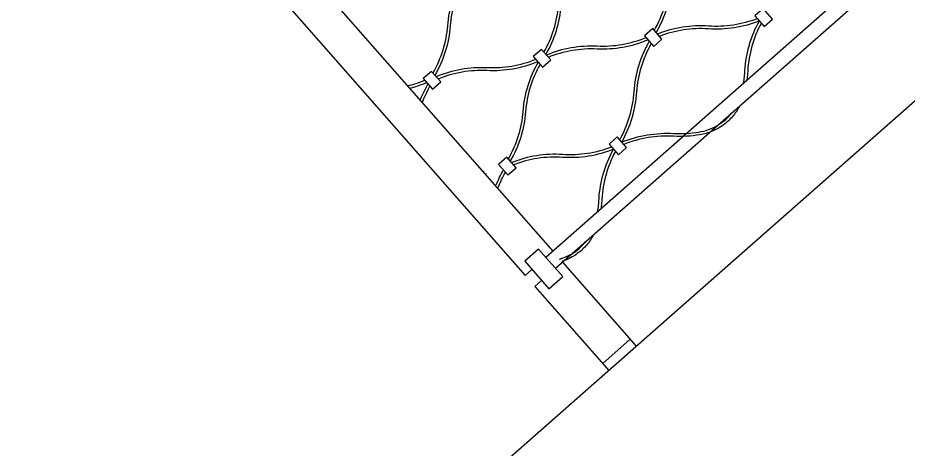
# Model space of a CAD drawing. Header units: millimetres. Extents: x 832728086 to 834530684, y 817551485 to 818349469.
# Drawn here: x 834419614.9 to 834420100.6, y 817817776.8 to 817818011.9 of the extents above; entities that cross this region are included whole.
import ezdxf

# ---------------------------------------------------------------- set-up
doc = ezdxf.new("R2010")
doc.units = ezdxf.units.MM
doc.header["$LTSCALE"] = 100
doc.layers.add('056-Railing-l', color=6, linetype='Continuous', lineweight=25)
doc.layers.add('A-COLS', color=3, linetype='Continuous')
doc.layers.add('mesh- l', color=8, linetype='Continuous')

msp = doc.modelspace()

# ---------------------------------------------------------------- linework, layer by layer
at = {"layer": '056-Railing-l'}
for points in [[(834419902.8527, 817817881.3366), (834421009.8148, 817818855.5461)], [(834419908.138, 817817875.3311), (834421015.1, 817818849.5406)], [(834419386.9845, 817818475.1639), (834419906.6535, 817817884.6812)], [(834419371.6904, 817818462.2692), (834419891.6398, 817817871.468)], [(834419911.9389, 817817878.6755), (834419952.2392, 817817832.8837)], [(834419891.6398, 817817871.468), (834419895.346, 817817874.7298)], [(834419896.925, 817817865.4625), (834419900.6313, 817817868.7243)], [(834419896.9252, 817817865.4623), (834419937.2255, 817817819.6705)], [(834419933.9222, 817817823.4239), (834419948.9359, 817817836.6371)]]:
    msp.add_lwpolyline(points, dxfattribs=at)
msp.add_lwpolyline([(834419904.5953, 817817864.2202), (834419912.1021, 817817870.8268), (834419898.8889, 817817885.8405), (834419891.3821, 817817879.2339)], close=True, dxfattribs=at)
at = {"layer": 'A-COLS'}
msp.add_line((834424152.0256, 817821529.0111, 0.0052), (834419835.8825, 817817730.4819, 0.0052), dxfattribs=at)
at = {"layer": 'mesh- l'}
for points in [[(834419978.2709, 817818057.7208, 0.05643381), (834419972.5793, 817818044.7747, 0.05608633), (834419969.9165, 817818030.8846, -0.05520174), (834419967.3834, 817818017.5435, -0.05548959), (834419961.9859, 817818005.0838)], [(834419979.3377, 817818056.5085, 0.05541212), (834419973.9538, 817818044.0604, 0.05509445), (834419971.4265, 817818030.7344, -0.0561917), (834419968.7579, 817818016.8293, -0.05650781), (834419963.0525, 817818003.8719)], [(834419901.9047, 817817993.1292, 0.05541212), (834419907.2886, 817818005.5774, 0.05509445), (834419909.8159, 817818018.9034, -0.0561917), (834419912.4845, 817818032.8085, -0.05650781), (834419918.1899, 817818045.7659)], [(834419902.9715, 817817991.917, 0.05643381), (834419908.6631, 817818004.8631, 0.05608633), (834419911.3259, 817818018.7532, -0.05520174), (834419913.859, 817818032.0943, -0.05548959), (834419919.2565, 817818044.554)], [(834419857.5777, 817818034.4147, 0.05643381), (834419851.8861, 817818021.4687, 0.05608633), (834419849.2233, 817818007.5786, -0.05520174), (834419846.6902, 817817994.2375, -0.05548959), (834419841.2927, 817817981.7778)], [(834419858.6445, 817818033.2025, 0.05541212), (834419853.2606, 817818020.7544, 0.05509445), (834419850.7333, 817818007.4284, -0.0561917), (834419848.0647, 817817993.5233, -0.05650781), (834419842.3593, 817817980.5658)], [(834420018.3076, 817818011.4424, -0.05599755), (834420005.2085, 817818007.9127, -0.0550563), (834419991.6509, 817818007.352, 0.05611313), (834419977.5, 817818006.737, 0.05708602), (834419963.8504, 817818002.9653)], [(834420019.3803, 817818010.2236, -0.05708602), (834420005.7307, 817818006.4519, -0.05611313), (834419991.5798, 817818005.8369, 0.0550563), (834419978.0221, 817818005.2762, 0.05599755), (834419964.923, 817818001.7465)], [(834420010.7435, 817817976.2883, 0.01408298), (834420011.2345, 817817979.7305, 0.01401475), (834420011.5314, 817817983.195, -0.05610981), (834420013.9216, 817817997.1564, -0.05708383), (834420019.3803, 817818010.2236)], [(834420020.4544, 817818009.0061, 0.05599537), (834420015.305, 817817996.4546, 0.05505305), (834420013.0434, 817817983.0749, -0.01031216), (834420012.8389, 817817980.4608, -0.0103492), (834420012.5266, 817817977.8574)], [(834419903.2023, 817817991.6548, -0.05643381), (834419916.7666, 817817995.6554, -0.05608633), (834419930.8825, 817817996.5317, 0.05520174), (834419944.4373, 817817997.3492, 0.05548959), (834419957.4818, 817818001.1199)], [(834419904.2692, 817817990.4426, -0.05541212), (834419917.3005, 817817994.2012, -0.05509445), (834419930.8396, 817817995.0149, 0.0561917), (834419944.9711, 817817995.8951, 0.05650781), (834419958.5484, 817817999.9079)], [(834419943.2391, 817817945.3764, 0.05501314), (834419948.6006, 817817958.0727, 0.05502564), (834419951.0642, 817817971.6327, -0.05608013), (834419953.6657, 817817985.7829, -0.05606721), (834419959.3462, 817817999.0013)], [(834419944.3117, 817817944.1576, 0.05606721), (834419949.9922, 817817957.3761, 0.05608013), (834419952.5938, 817817971.5262, -0.05502564), (834419955.0573, 817817985.0862, -0.05501314), (834419960.4189, 817817997.7825)], [(834419897.4006, 817817989.1653, -0.05541212), (834419884.3693, 817817985.4066, -0.05509445), (834419870.8302, 817817984.593, 0.0561917), (834419856.6987, 817817983.7128, 0.05650781), (834419843.1214, 817817979.7)], [(834419898.4674, 817817987.9531, -0.05643381), (834419884.9031, 817817983.9525, -0.05608633), (834419870.7873, 817817983.0762, 0.05520174), (834419857.2325, 817817982.2587, 0.05548959), (834419844.1879, 817817978.488)], [(834419898.6982, 817817987.6908, 0.05643381), (834419893.0066, 817817974.7448, 0.05608633), (834419890.3439, 817817960.8547, -0.05520174), (834419887.8108, 817817947.5136, -0.05548959), (834419882.4132, 817817935.0539)], [(834419899.765, 817817986.4786, 0.05541212), (834419894.3811, 817817974.0305, 0.05509445), (834419891.8538, 817817960.7045, -0.0561917), (834419889.1852, 817817946.7994, -0.05650781), (834419883.4798, 817817933.842)], [(834419827.361, 817817974.7786, 0.04041548), (834419836.7886, 817817977.8138)], [(834419828.5004, 817817973.4839, 0.03929186), (834419837.8552, 817817976.6019)], [(834419834.3359, 817817966.8532, -0.03929186), (834419838.6172, 817817975.736)], [(834419835.4754, 817817965.5585, -0.04041548), (834419839.6838, 817817974.5241)], [(834420008.4811, 817817963.6403, -0.05861222), (834420004.6742, 817817957.9905, -0.05918417), (834419999.6557, 817817953.3847, -0.02931437), (834419996.7589, 817817951.5455, -0.02849813), (834419993.669, 817817950.0525, -0.02885982), (834419990.3235, 817817948.8863, -0.02750146), (834419986.8675, 817817948.1036, -0.0280161), (834419979.7078, 817817947.3004, -0.02801983), (834419972.5033, 817817947.3028, 0.05502888), (834419958.7415, 817817946.5645, 0.05501523), (834419945.4719, 817817942.8425)], [(834419944.3978, 817817944.0599, -0.05606931), (834419958.2254, 817817948.0327, -0.05608344), (834419972.5901, 817817948.8336, 0.02749376), (834419979.4911, 817817948.8241, 0.02749016), (834419986.3515, 817817949.5719, 0.04358453), (834419991.549, 817817950.9026, 0.04703204), (834419996.4187, 817817953.1463, 0.04662132), (834420000.642, 817817956.1544, 0.04736718), (834420004.2287, 817817959.8978)], [(834419938.735, 817817941.4124, -0.05599755), (834419925.6358, 817817937.8827, -0.0550563), (834419912.0782, 817817937.3221, 0.05611313), (834419897.9273, 817817936.707, 0.05708602), (834419884.2777, 817817932.9354)], [(834419939.8076, 817817940.1937, -0.05708602), (834419926.158, 817817936.422, -0.05611313), (834419912.0071, 817817935.8069, 0.0550563), (834419898.4495, 817817935.2463, 0.05599755), (834419885.3503, 817817931.7166)], [(834419931.1709, 817817906.2583, 0.01408298), (834419931.6618, 817817909.7006, 0.01401475), (834419931.9587, 817817913.165, -0.05610981), (834419934.3489, 817817927.1265, -0.05708383), (834419939.8076, 817817940.1937)], [(834419940.8817, 817817938.9762, 0.05599537), (834419935.7324, 817817926.4247, 0.05505305), (834419933.4707, 817817913.045, -0.01031216), (834419933.2662, 817817910.4309, -0.0103492), (834419932.9539, 817817907.8275)], [(834419875.8649, 817817920.8318, -0.03512061), (834419879.7736, 817817928.9714)], [(834419868.4815, 817817928.0547, 0.00354712), (834419869.3277, 817817928.2598)], [(834419869.6209, 817817926.76, 0.00344204), (834419870.4592, 817817926.9741)], [(834419877.0055, 817817919.5357, -0.03614311), (834419880.8462, 817817927.7526)], [(834419910.4406, 817817880.378, 0.01308399), (834419911.9763, 817817880.8726, 0.04703204), (834419916.846, 817817883.1163, 0.04662132), (834419921.0693, 817817886.1245, 0.04736718), (834419924.656, 817817889.8679)], [(834419928.9085, 817817893.6103, -0.05861222), (834419925.1016, 817817887.9606, -0.05918417), (834419920.083, 817817883.3548, -0.02931437), (834419917.1862, 817817881.5156, -0.02849813), (834419914.0963, 817817880.0226, -0.0219384), (834419911.5647, 817817879.1007, -0.02750146)]]:
    msp.add_lwpolyline(points, format="xyb", dxfattribs=at)
for points in [[(834420016.9614, 817818012.9721), (834420022.0256, 817818007.2178), (834420026.5297, 817818011.1818), (834420021.4655, 817818016.936)], [(834419956.701, 817818002.0071), (834419961.7651, 817817996.2529), (834419966.2692, 817818000.2168), (834419961.2051, 817818005.971)], [(834419966.2692, 817818000.2168), (834419961.2051, 817818005.971), (834419956.701, 817818002.0071), (834419961.7651, 817817996.2529)], [(834419905.619, 817817988.9088), (834419900.5548, 817817994.663), (834419896.0507, 817817990.6991), (834419901.1149, 817817984.9448)], [(834419905.619, 817817988.9088), (834419900.5548, 817817994.663), (834419896.0507, 817817990.6991), (834419901.1149, 817817984.9448)], [(834419845.576, 817817976.9108), (834419840.5119, 817817982.665), (834419836.0078, 817817978.7011), (834419841.0719, 817817972.9468)], [(834419937.3887, 817817942.9421), (834419942.4529, 817817937.1879), (834419946.957, 817817941.1519), (834419941.8928, 817817946.9061)], [(834419877.1283, 817817931.9772), (834419882.1924, 817817926.2229), (834419886.6966, 817817930.1869), (834419881.6324, 817817935.9411)], [(834419886.6966, 817817930.1869), (834419881.6324, 817817935.9411), (834419877.1283, 817817931.9772), (834419882.1924, 817817926.2229)]]:
    msp.add_lwpolyline(points, close=True, dxfattribs=at)
for points in [[(834419840.5119, 817817982.665), (834419836.0078, 817817978.7011)], [(834419845.576, 817817976.9108), (834419840.5119, 817817982.665)], [(834419836.0078, 817817978.7011), (834419841.0719, 817817972.9468)], [(834419841.0719, 817817972.9468), (834419845.576, 817817976.9108)]]:
    msp.add_lwpolyline(points, dxfattribs=at)

doc.saveas('drawing.dxf')
